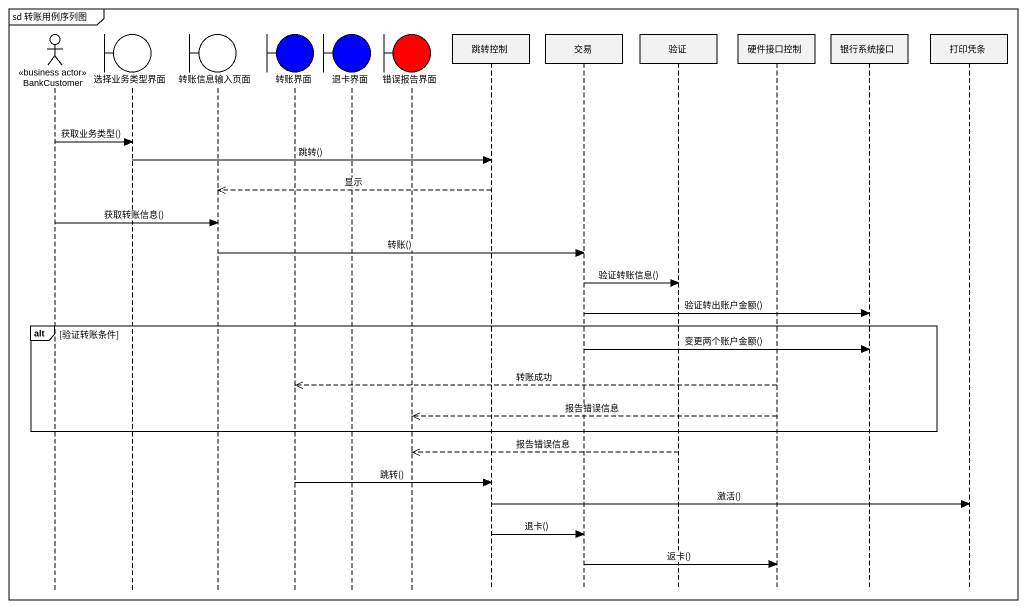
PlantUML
@startuml
mainframe sd 转账用例序列图
hide footbox
actor BankCustomer <<business actor>>
boundary 选择业务类型界面
boundary 转账信息输入页面
boundary 转账界面 #0000FF
boundary 退卡界面 #0000FF
boundary 错误报告界面 #FF0000
participant 跳转控制
participant 交易
participant 验证
participant 硬件接口控制
participant 银行系统接口
participant 打印凭条

BankCustomer -> 选择业务类型界面 : 获取业务类型()
选择业务类型界面 -> 跳转控制 : 跳转()
跳转控制 -->> 转账信息输入页面 : 显示
BankCustomer -> 转账信息输入页面 : 获取转账信息()
转账信息输入页面 -> 交易 : 转账()
交易 -> 验证 : 验证转账信息()
交易 -> 银行系统接口 : 验证转出账户金额()
alt 验证转账条件
  交易 -> 银行系统接口 : 变更两个账户金额()
  硬件接口控制 -->> 转账界面 : 转账成功
  硬件接口控制 -->> 错误报告界面 : 报告错误信息
end
验证 -->> 错误报告界面 : 报告错误信息
转账界面 -> 跳转控制 : 跳转()
跳转控制 -> 打印凭条 : 激活()
跳转控制 -> 交易 : 退卡()
交易 -> 硬件接口控制 : 返卡()
@enduml
